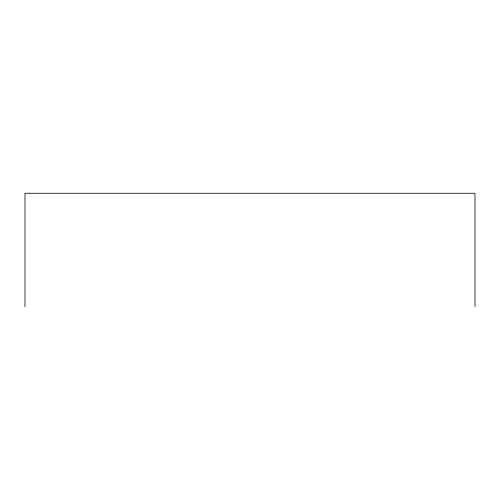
<?xml version="1.0" encoding="UTF-8"?>
<svg xmlns="http://www.w3.org/2000/svg" width="500" height="500" viewBox="0 0 500 500"><rect width="100%" height="100%" fill="white"/><g stroke="black" fill="none" stroke-linecap="round" stroke-linejoin="round"><path stroke-width="0.75" d="M475 306.737L475 193.263L25 193.263L25 306.737"/></g></svg>
